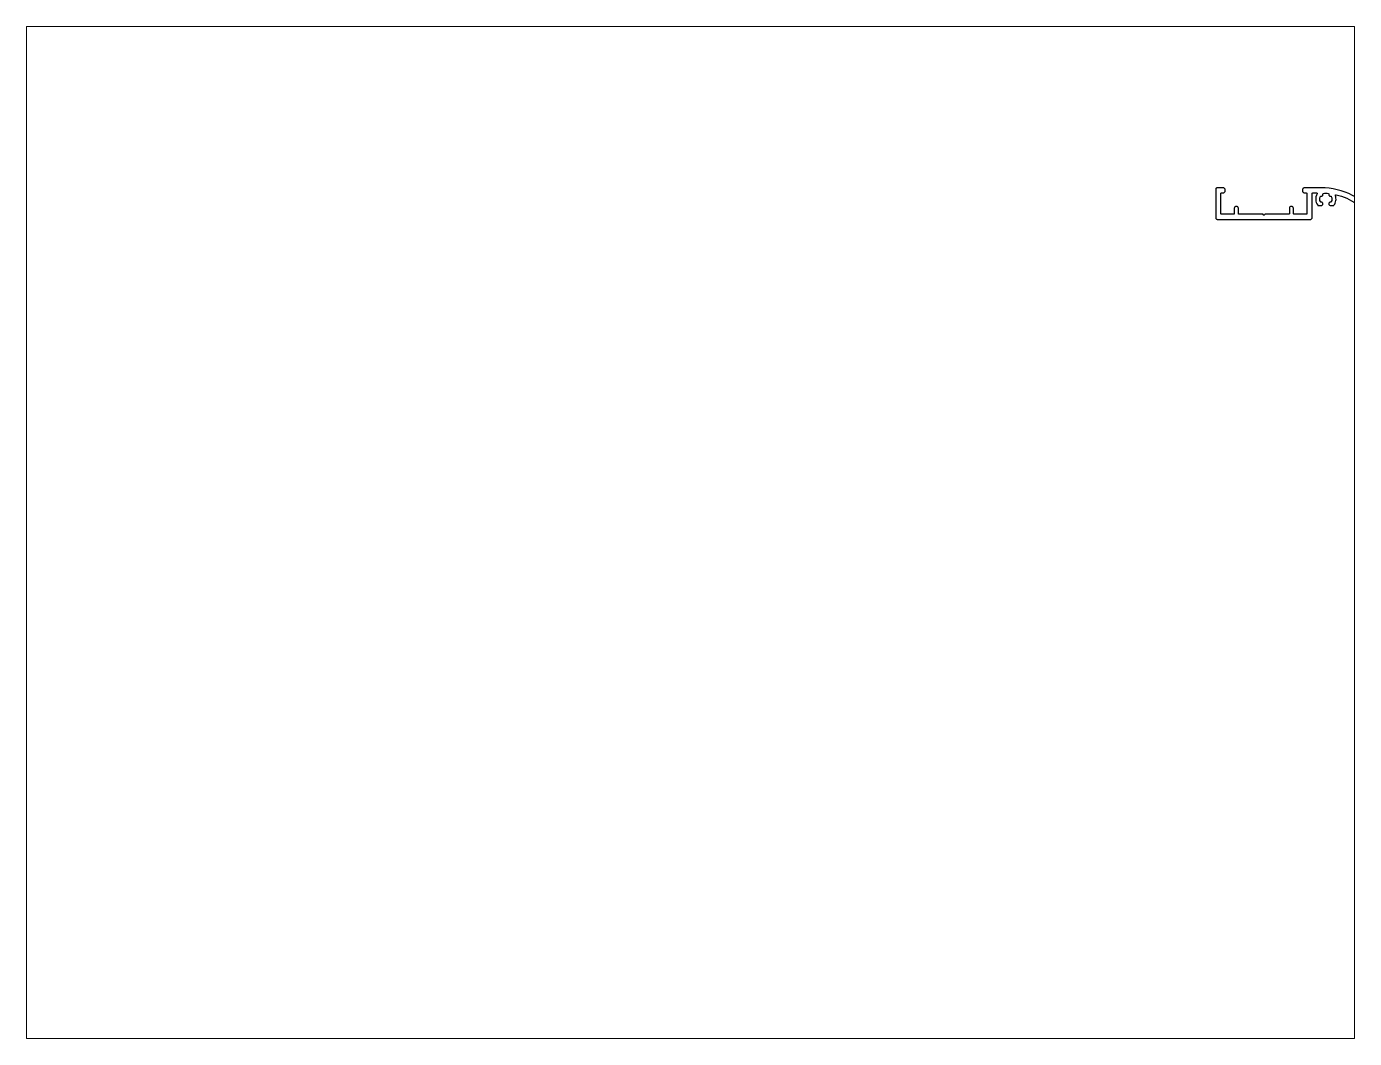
# Paper-space layout 'Layout1' of a CAD drawing. Extents: x 27 to 240, y 20 to 183.
# The model-space entities are those that its viewports show. They can reach past a viewport. Long polylines and large blocks are cut down to what shows.
import ezdxf

# ---------------------------------------------------------------- set-up
doc = ezdxf.new("R2010")
doc.units = 0
doc.header["$LTSCALE"] = 15
doc.layers.get('0').update_dxf_attribs({"linetype": 'CONTINUOUS'})

msp = doc.modelspace()

# ---------------------------------------------------------------- linework, layer by layer
at = {"linetype": 'CONTINUOUS'}
msp.add_lwpolyline([(389.98, 222.02, 0.243422), (373.63, 230.43), (369.02, 230.43, 1), (369.02, 228.93), (369.37, 228.93, -0.414214), (369.57, 228.73), (369.57, 222.93, -0.414214), (369.37, 222.73), (365.87, 222.73, -0.414214), (365.67, 222.93), (365.67, 224.43, 1), (364.47, 224.43), (364.47, 222.93, -0.414214), (364.27, 222.73), (357.32, 222.73, -1), (356.82, 222.73), (349.87, 222.73, -0.414214), (349.67, 222.93), (349.67, 224.43, 1), (348.47, 224.43), (348.47, 222.93, -0.414214), (348.27, 222.73), (344.77, 222.73, -0.414214), (344.57, 222.93), (344.57, 228.73, -0.414214), (344.77, 228.93), (345.12, 228.93, 1), (345.12, 230.43), (343.57, 230.43, 0.414214), (343.07, 229.93), (343.07, 221.73, 0.414214), (343.57, 221.23), (370.57, 221.23, 0.414214), (371.07, 221.73), (371.07, 228.73, -0.414214), (371.27, 228.93), (372.36, 228.93, -0.580417), (372.53, 228.63, 0.302048), (372.71, 225.36, 0.236267), (372.87, 225.28), (373.73, 225.28, 1.047767), (373.68, 226.28, -0.318627), (373.48, 226.4, -0.21851), (373.48, 227.86, -0.318627), (373.68, 227.97, 0.469981), (374.23, 228.52, -0.318622), (374.34, 228.72, -0.218523), (375.8, 228.72, -0.318622), (375.92, 228.52, 0.469982), (376.46, 227.97, -0.318622), (376.66, 227.86, -0.218523), (376.66, 226.4, -0.318622), (376.46, 226.28, 1.04777), (376.42, 225.28), (377.28, 225.28, 0.236733), (377.44, 225.36, 0.252345), (377.85, 228.13, -0.599145), (378.08, 228.4, -0.17518), (388.55, 221.43, 0.237802)], format="xyb", dxfattribs=at)

psp = doc.layouts.get("Layout1")

# ---------------------------------------------------------------- viewports
at = {"layer": '0', "color": 0, "linetype": 'BYBLOCK', "ltscale": 0.05}
psp.add_viewport(center=(133.35, 101.6), size=(213.36, 162.56), view_center_point=(190.51, 130.3), view_height=293.8955, dxfattribs=at)

doc.saveas('drawing.dxf')
